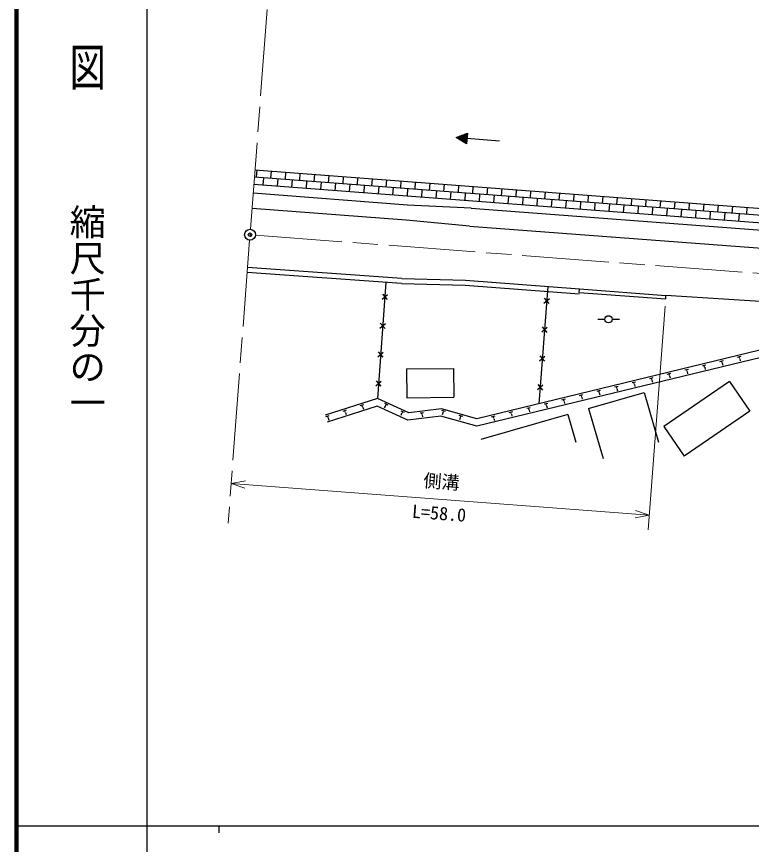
# Model space of a CAD drawing. Units: millimetres, scale not verified. Extents: x 40000 to 680000, y 20000 to 380000.
# Drawn here: x 40000 to 141648, y 202409 to 316906 of the extents above; entities that cross this region are included whole.
import ezdxf
from ezdxf.enums import TextEntityAlignment as Align

# ---------------------------------------------------------------- set-up
doc = ezdxf.new("R2010")
doc.units = ezdxf.units.MM
doc.header["$LTSCALE"] = 1000
doc.header["$PDMODE"] = 32
doc.header["$PDSIZE"] = 500
doc.linetypes.add('CHAIN', pattern=[18.5, 12, -1.5, 3.5, -1.5])
for name, color, linetype, lineweight in [('M-BGD', 7, 'Continuous', 25), ('M-BMK', 2, 'CHAIN', 13), ('M-BMK-SRVR', 3, 'Continuous', 25), ('M-STR-HTXT', 7, 'Continuous', 13), ('M-TTL', 2, 'Continuous', 140), ('M-TTL-BAND', 7, 'Continuous', 25)]:
    doc.layers.add(name, color=color, linetype=linetype, lineweight=lineweight)
doc.styles.add('@ＭＳ ゴシック', font='')
doc.styles.add('ＭＳ ゴシック', font='')
doc.styles.get('@ＭＳ ゴシック').set_extended_font_data('@MS Gothic')
doc.styles.get('ＭＳ ゴシック').set_extended_font_data('MS Gothic')

msp = doc.modelspace()

# ---------------------------------------------------------------- linework, layer by layer
at = {"layer": 'M-BGD'}
for p, q in [((100803, 300190), (102364, 300802)), ((102230, 299308), (100803, 300190)), ((100898, 300131), (102293, 300005)), ((100907, 300231), (102302, 300105)), ((101089, 300013), (102284, 299906)), ((101115, 300312), (102311, 300205)), ((101324, 300394), (102320, 300304)), ((101532, 300476), (102329, 300404)), ((101740, 300557), (102338, 300503)), ((101948, 300639), (102347, 300603)), ((102156, 300721), (102355, 300703)), ((102364, 300802), (102230, 299308)), ((106779, 299652), (102297, 300055)), ((101279, 299896), (102275, 299806)), ((101469, 299778), (102266, 299707)), ((101659, 299661), (102257, 299607)), ((101849, 299543), (102248, 299507)), ((102040, 299426), (102239, 299408)), ((72977, 295706), (182175, 287405)), ((73218, 295688), (73143, 294690)), ((75213, 295536), (75137, 294539)), ((182099, 286407), (72901, 294709)), ((74140, 294615), (74064, 293618)), ((76134, 294463), (76058, 293466)), ((77207, 295384), (77131, 294387)), ((78128, 294311), (78052, 293314)), ((79201, 295233), (79125, 294236)), ((81195, 295081), (81120, 294084)), ((83190, 294930), (83114, 293932)), ((85184, 294778), (85108, 293781)), ((87178, 294626), (87102, 293629)), ((89172, 294475), (89097, 293478)), ((91167, 294323), (91091, 293326)), ((72825, 293712), (182023, 285410)), ((80123, 294160), (80047, 293163)), ((82117, 294008), (82041, 293011)), ((84111, 293857), (84035, 292859)), ((86105, 293705), (86029, 292708)), ((88100, 293553), (88024, 292556)), ((90094, 293402), (90018, 292405)), ((92088, 293250), (92012, 292253)), ((93161, 294171), (93085, 293174)), ((95155, 294020), (95079, 293023)), ((97149, 293868), (97074, 292871)), ((99144, 293717), (99068, 292720)), ((101138, 293565), (101062, 292568)), ((103132, 293413), (103056, 292416)), ((105126, 293262), (105051, 292265)), ((94069, 290843), (72731, 292465)), ((94082, 293099), (94006, 292101)), ((96076, 292947), (96001, 291950)), ((98071, 292795), (97995, 291798)), ((100065, 292644), (99989, 291647)), ((102059, 292492), (101983, 291495)), ((104053, 292341), (103978, 291343)), ((106048, 292189), (105972, 291192)), ((107121, 293110), (107045, 292113)), ((108042, 292037), (107966, 291040)), ((109115, 292959), (109039, 291962)), ((111109, 292807), (111033, 291810)), ((113103, 292655), (113028, 291658)), ((115098, 292504), (115022, 291507)), ((117092, 292352), (117016, 291355)), ((119086, 292201), (119010, 291203)), ((121080, 292049), (121005, 291052)), ((102863, 290425), (94069, 290843)), ((110036, 291886), (109960, 290889)), ((112030, 291734), (111955, 290737)), ((114025, 291583), (113949, 290585)), ((116019, 291431), (115943, 290434)), ((118013, 291279), (117937, 290282)), ((120007, 291128), (119932, 290131)), ((122002, 290976), (121926, 289979)), ((123075, 291897), (122999, 290900)), ((123996, 290824), (123920, 289827)), ((125069, 291746), (124993, 290749)), ((127063, 291594), (126987, 290597)), ((129057, 291443), (128982, 290445)), ((131052, 291291), (130976, 290294)), ((133046, 291139), (132970, 290142)), ((135040, 290988), (134964, 289991)), ((137034, 290836), (136959, 289839)), ((93910, 288749), (72572, 290372)), ((102862, 290425), (181947, 284413)), ((125990, 290673), (125914, 289676)), ((127984, 290521), (127909, 289524)), ((129979, 290370), (129903, 289373)), ((131973, 290218), (131897, 289221)), ((133967, 290066), (133891, 289069)), ((135961, 289915), (135886, 288918)), ((137956, 289763), (137880, 288766)), ((139029, 290685), (138953, 289687)), ((141023, 290533), (140947, 289536)), ((102673, 287933), (93910, 288749)), ((139950, 289612), (139874, 288615)), ((102673, 287933), (264008, 275668)), ((93296, 280673), (71950, 282195)), ((93262, 279973), (71900, 281497)), ((93296, 280673), (102105, 280454)), ((91068, 280130), (89923, 264070)), ((93262, 279973), (102070, 279755)), ((102070, 279755), (117806, 278559)), ((102105, 280454), (117859, 279257)), ((113474, 279590), (112240, 263352)), ((90552, 277810), (91300, 278459)), ((90602, 278509), (91250, 277761)), ((117821, 278758), (117859, 279257)), ((117821, 278758), (129787, 277848)), ((117859, 279257), (129825, 278347)), ((129787, 277848), (129825, 278347)), ((171734, 275562), (129825, 278347)), ((112947, 277273), (113698, 277918)), ((113000, 277971), (113645, 277220)), ((120383, 275034), (121383, 275034)), ((122383, 275034), (123383, 275034)), ((90268, 273821), (91016, 274469)), ((90317, 274519), (90966, 273771)), ((112644, 273285), (113395, 273929)), ((112697, 273983), (113342, 273231)), ((146770, 271719), (103686, 261280)), ((89983, 269831), (90731, 270479)), ((90033, 270529), (90681, 269781)), ((146977, 270740), (103667, 260246)), ((112340, 269296), (113091, 269941)), ((112393, 269994), (113038, 269243)), ((137296, 269218), (137782, 269335)), ((137513, 269116), (137635, 269145)), ((139726, 269806), (140212, 269924)), ((139943, 269705), (140065, 269734)), ((140024, 269570), (140054, 269577)), ((140039, 269574), (140110, 269282)), ((93948, 268198), (100448, 268251)), ((93948, 268198), (93981, 264198)), ((100448, 268251), (100481, 264251)), ((132436, 268040), (132922, 268158)), ((132654, 267939), (132776, 267968)), ((134866, 268629), (135352, 268747)), ((135084, 268527), (135205, 268557)), ((135165, 268393), (135195, 268400)), ((135180, 268396), (135250, 268105)), ((137594, 268981), (137625, 268989)), ((137609, 268985), (137680, 268693)), ((127577, 266863), (128063, 266981)), ((127795, 266761), (127916, 266791)), ((130007, 267452), (130493, 267569)), ((130224, 267350), (130346, 267379)), ((130305, 267215), (130336, 267223)), ((130320, 267219), (130391, 266927)), ((132735, 267804), (132765, 267811)), ((132750, 267808), (132821, 267516)), ((89698, 265841), (90446, 266489)), ((89748, 266539), (90397, 265791)), ((112037, 265308), (112788, 265952)), ((112090, 266006), (112735, 265255)), ((122718, 265685), (123204, 265803)), ((125147, 266274), (125633, 266392)), ((125365, 266172), (125486, 266202)), ((125446, 266038), (125476, 266045)), ((125461, 266041), (125532, 265750)), ((127876, 266626), (127906, 266634)), ((127891, 266630), (127961, 266339)), ((138601, 266441), (129529, 260220)), ((138601, 266441), (141429, 262317)), ((117858, 264508), (118344, 264626)), ((119130, 262692), (126817, 264910)), ((120288, 265097), (120774, 265214)), ((120506, 264995), (120627, 265024)), ((120586, 264860), (120617, 264868)), ((120602, 264864), (120672, 264572)), ((122935, 265584), (123057, 265613)), ((123016, 265449), (123047, 265456)), ((123031, 265453), (123102, 265161)), ((126817, 264910), (128803, 258026)), ((89923, 264070), (82667, 261763)), ((94281, 262115), (89923, 264070)), ((90879, 263421), (91336, 263217)), ((93981, 264198), (100481, 264251)), ((112999, 263330), (113485, 263448)), ((115429, 263919), (115915, 264037)), ((115646, 263818), (115768, 263847)), ((115727, 263683), (115757, 263690)), ((115742, 263687), (115813, 263395)), ((118076, 264406), (118197, 264436)), ((118157, 264272), (118187, 264279)), ((118172, 264275), (118243, 263984)), ((89862, 263001), (82969, 260810)), ((85164, 262347), (85640, 262498)), ((85388, 262261), (85507, 262299)), ((87546, 263104), (88023, 263256)), ((87771, 263018), (87890, 263056)), ((87861, 262889), (87891, 262899)), ((87876, 262894), (87967, 262608)), ((94125, 261089), (89862, 263001)), ((90985, 263045), (90862, 262772)), ((90970, 263052), (90999, 263039)), ((90989, 263208), (91103, 263157)), ((93160, 262398), (93617, 262193)), ((98786, 262663), (94281, 262115)), ((98775, 262458), (99288, 262314)), ((103686, 261280), (98786, 262663)), ((98924, 262250), (99052, 262214)), ((108140, 262153), (108625, 262271)), ((110569, 262742), (111055, 262860)), ((110787, 262640), (110908, 262670)), ((110868, 262505), (110898, 262513)), ((110883, 262509), (110954, 262218)), ((113216, 263229), (113338, 263258)), ((113297, 263094), (113328, 263101)), ((113313, 263098), (113383, 262806)), ((119130, 262692), (121117, 255808)), ((141429, 262317), (132356, 256097)), ((82782, 261589), (83258, 261741)), ((83006, 261503), (83125, 261541)), ((83096, 261374), (83126, 261384)), ((83111, 261379), (83202, 261093)), ((85478, 262132), (85508, 262141)), ((85493, 262137), (85584, 261851)), ((93266, 262022), (93143, 261748)), ((93251, 262028), (93280, 262016)), ((93270, 262185), (93384, 262133)), ((98707, 261646), (94125, 261089)), ((95813, 262100), (96309, 262160)), ((96017, 261974), (96141, 261989)), ((96082, 261830), (96113, 261834)), ((96097, 261832), (96133, 261534)), ((103667, 260246), (98707, 261646)), ((98945, 262079), (98869, 261809)), ((98929, 262083), (98961, 262074)), ((101181, 261779), (101663, 261643)), ((101341, 261422), (101259, 261134)), ((101321, 261584), (101441, 261550)), ((101326, 261427), (101356, 261418)), ((116248, 261861), (104231, 258393)), ((105710, 261564), (106196, 261682)), ((105927, 261463), (106049, 261492)), ((106008, 261328), (106039, 261335)), ((106023, 261332), (106094, 261040)), ((108357, 262051), (108479, 262081)), ((108438, 261917), (108468, 261924)), ((108453, 261920), (108524, 261629)), ((116248, 261861), (117355, 258024)), ((129529, 260220), (132356, 256097))]:
    msp.add_line(p, q, dxfattribs=at)
msp.add_circle((121883, 275034), 500, dxfattribs=at)
at = {"layer": 'M-BMK'}
for p, q in [((72352, 287480), (75327, 326617)), ((73043, 286675), (270972, 271628)), ((72238, 285984), (69263, 246847))]:
    msp.add_line(p, q, dxfattribs=at)
at = {"layer": 'M-BMK-SRVR'}
msp.add_circle((72295, 286732), 750, dxfattribs=at)
msp.add_point((72295, 286732), dxfattribs=at)
at = {"layer": 'M-STR-HTXT'}
for p, q in [((129711, 276851), (127361, 245940)), ((71645, 252701), (69679, 252331)), ((69679, 252331), (127512, 247935)), ((69679, 252331), (71566, 251669)), ((127512, 247935), (125625, 248597)), ((125547, 247565), (127512, 247935))]:
    msp.add_line(p, q, dxfattribs=at)
at = {"layer": 'M-TTL'}
msp.add_line((40000, 380000), (40000, 20000), dxfattribs=at)
at = {"layer": 'M-TTL-BAND'}
for p, q in [((58000, 370000), (58000, 20000)), ((40000, 205000), (579000, 205000)), ((68000, 205000), (68000, 204000))]:
    msp.add_line(p, q, dxfattribs=at)

# ---------------------------------------------------------------- texts
at = {"layer": 'M-STR-HTXT', "style": 'ＭＳ ゴシック'}
msp.add_text('側溝', height=1833, rotation=355.653, dxfattribs=at).set_placement((98672, 251130), align=Align.BOTTOM_CENTER)
at = {"layer": 'M-STR-HTXT', "style": '@ＭＳ ゴシック'}
msp.add_text('L=58.0', height=1833, rotation=355.652, dxfattribs=at).set_placement((98520, 249136), align=Align.TOP_CENTER)
at = {"layer": 'M-TTL-BAND', "style": '@ＭＳ ゴシック', "width": 1.4}
msp.add_text('平  面  図', height=3666, rotation=270, dxfattribs=at).set_placement((49777, 306475), align=Align.MIDDLE_RIGHT)
at = {"layer": 'M-TTL-BAND', "style": '@ＭＳ ゴシック'}
msp.add_text('縮尺千分の一', height=3666, rotation=270, dxfattribs=at).set_placement((49777, 261030), align=Align.MIDDLE_RIGHT)

doc.saveas('drawing.dxf')
